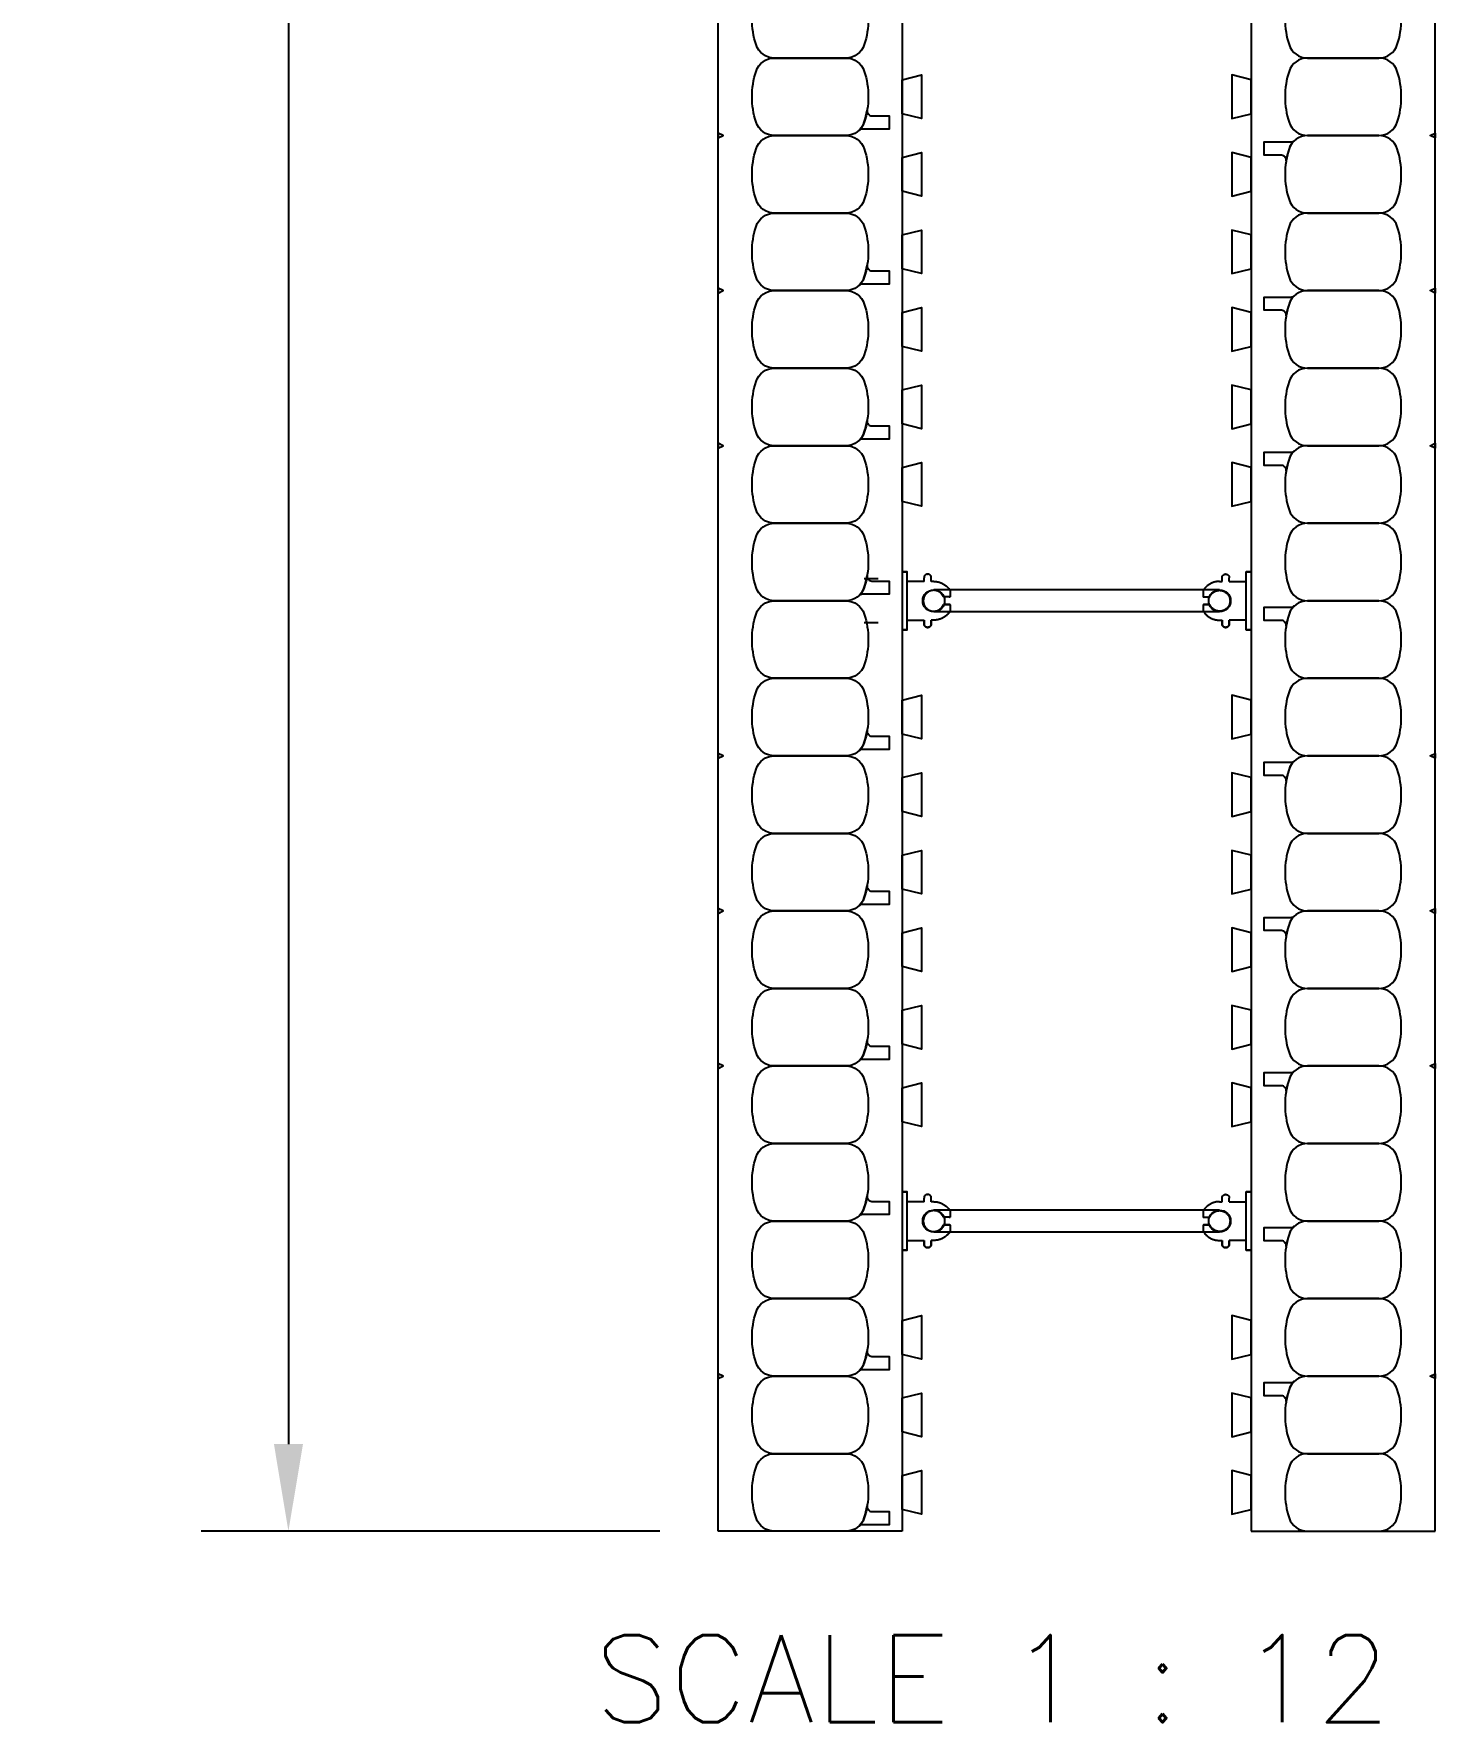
# Model space of a CAD drawing. Header units: inches. Extents: x 135 to 240, y 99 to 198.
# Drawn here: x 222.41 to 240.49, y 99.06 to 120.84 of the extents above; entities that cross this region are included whole.
import ezdxf

# ---------------------------------------------------------------- set-up
doc = ezdxf.new("R2010")
doc.units = ezdxf.units.IN
doc.header["$MEASUREMENT"] = 0
for name, color, linetype in [('line25', 2, 'Continuous'), ('LINE50', 5, 'Continuous'), ('LINE9', 9, 'Continuous'), ('TEXT', 4, 'Continuous')]:
    doc.layers.add(name, color=color, linetype=linetype)
doc.styles.add('DIM', font='romans.shx', dxfattribs={"width": 0.7})
doc.styles.add('ROMANS', font='romans.shx', dxfattribs={"height": 0.75})
doc.dimstyles.new('ext_12', dxfattribs={"dimscale": 12, "dimtxt": 0.09375, "dimasz": 0.09375, "dimexe": 0.09375, "dimexo": 0.0625, "dimgap": 0.0625, "dimtad": 1, "dimdec": 4, "dimzin": 2, "dimdsep": 46, "dimlunit": 4, "dimtxsty": 'DIM', "dimcen": 0.09, "dimdle": 0.09375, "dimclrt": 4, "dimadec": 0, "dimazin": 0, "dimtfac": 1, "dimtdec": 4, "dimtmove": 2, "dimatfit": 3, "dimfxl": 0, "dimfrac": 2, "dimtolj": 1, "dimtzin": 0, "dimarcsym": 0})

# ---------------------------------------------------------------- blocks, each defined once
blk = doc.blocks.new('WEB_4_CENTRE_TOP')
for p, q in [((3.688, 0.141), (0, 0.141)), ((3.688, -0.141), (0, -0.141))]:
    blk.add_line(p, q)
for centre in [(0, 0), (3.688, 0)]:
    blk.add_circle(centre, 0.141)
blk = doc.blocks.new('*D9')
at = {"layer": 'Defpoints', "color": 0}
for p in [(231.24, 197.528), (225.698, 101.528), (231.24, 101.528)]:
    blk.add_point(p, dxfattribs=at)
at = {"layer": 'TEXT', "color": 0, "lineweight": -2}
for p, q in [((230.49, 197.528), (224.573, 197.528)), ((225.698, 196.403), (225.698, 102.653)), ((230.49, 101.528), (224.573, 101.528))]:
    blk.add_line(p, q, dxfattribs=at)
at = {"layer": 'TEXT', "color": 0}
for points in [[(225.511, 196.403), (225.886, 196.403), (225.698, 197.528)], [(225.511, 102.653), (225.886, 102.653), (225.698, 101.528)]]:
    blk.add_solid(points, dxfattribs=at)
at = {"layer": 'TEXT', "color": 4, "insert": (224.091, 149.528), "char_height": 1.125, "attachment_point": 5, "rotation": 90, "style": 'DIM'}
blk.add_mtext('\\A1;96" (2440mm)', dxfattribs=at)
blk = doc.blocks.new('Connector')
blk.add_point((0.271, 0))
at = {"layer": 'LINE9'}
for p, q in [((0, 0.375), (0, -0.375)), ((0.062, -0.375), (0.062, 0.375)), ((0.281, 0.25), (0.062, 0.25))]:
    blk.add_line(p, q, dxfattribs=at)
for points, weights in [([(0.007, 0.375), (0.004, 0.375), (0, 0.375)], [1, 0.972587069138, 0.950305488115]), ([(0.327, 0.343), (0.308, 0.343), (0.281, 0.317), (0.281, 0.297)], [1, 0.85355339, 0.85355339, 1]), ([(0.328, 0.343), (0.327, 0.343), (0.327, 0.343)], [1, 0.70710678, 1]), ([(0.375, 0.297), (0.375, 0.317), (0.348, 0.343), (0.329, 0.343)], [1, 0.85355339, 0.85355339, 1]), ([(0.406, 0.25), (0.546, 0.25), (0.619, 0.131)], [0.958404415409, 0.794674173519, 0.864651571113]), ([(0.619, 0.052), (0.612, 0.049), (0.604, 0.049)], [0.83615024178, 0.892081430621, 1]), ([(0.619, -0.131), (0.546, -0.25), (0.406, -0.25)], [0.864651574428, 0.794674169686, 0.958404415195]), ([(0.604, -0.049), (0.612, -0.049), (0.619, -0.052)], [1, 0.89208144177, 0.836150253337]), ([(0, -0.375), (0.004, -0.375), (0.007, -0.375)], [0.950305488115, 0.972587069138, 1]), ([(0.281, -0.297), (0.281, -0.317), (0.308, -0.343), (0.327, -0.343)], [1, 0.85355339, 0.85355339, 1]), ([(0.327, -0.343), (0.281, -0.343), (0.281, -0.297)], [1, 0.70710678, 1]), ([(0.329, -0.343), (0.348, -0.343), (0.375, -0.317), (0.375, -0.297)], [1, 0.85355339, 0.85355339, 1]), ([(0.375, -0.297), (0.375, -0.343), (0.329, -0.343)], [1, 0.70710678, 1])]:
    blk.add_rational_spline(points, weights, degree=2, dxfattribs=at)
for points, degree in [([(0, 0.375), (0.002, 0.375), (0.005, 0.375), (0.007, 0.375)], 3), ([(0.007, 0.375), (0.021, 0.375), (0.051, 0.375), (0.062, 0.375), (0.062, 0.375)], 3), ([(0.281, 0.25), (0.281, 0.297)], 1), ([(0.327, 0.343), (0.327, 0.343), (0.328, 0.343), (0.328, 0.343)], 3), ([(0.328, 0.343), (0.329, 0.343), (0.329, 0.343), (0.329, 0.343)], 3), ([(0.375, 0.25), (0.375, 0.297)], 1), ([(0.406, 0.25), (0.375, 0.25)], 1), ([(0.406, 0.25), (0.406, 0.25)], 1), ([(0.406, 0.25), (0.406, 0.25)], 1), ([(0.406, 0.25), (0.406, 0.25)], 1), ([(0.406, 0.25), (0.406, 0.25)], 1), ([(0.406, 0.25), (0.406, 0.25)], 1), ([(0.406, 0.25), (0.406, 0.25)], 1), ([(0.406, 0.25), (0.406, 0.25)], 1), ([(0.406, 0.25), (0.406, 0.25)], 1), ([(0.406, 0.25), (0.406, 0.25)], 1), ([(0.406, 0.25), (0.406, 0.25)], 1), ([(0.406, 0.25), (0.406, 0.25)], 1), ([(0.406, 0.25), (0.406, 0.25)], 1), ([(0.406, 0.25), (0.406, 0.25)], 1), ([(0.406, 0.25), (0.406, 0.25)], 1), ([(0.406, 0.25), (0.406, 0.25)], 1), ([(0.406, 0.25), (0.406, 0.25)], 1), ([(0.406, 0.25), (0.406, 0.25)], 1), ([(0.406, 0.25), (0.406, 0.25)], 1), ([(0.406, 0.25), (0.406, 0.25)], 1), ([(0.406, 0.25), (0.406, 0.25)], 1), ([(0.406, 0.25), (0.406, 0.25)], 1), ([(0.406, 0.25), (0.406, 0.25)], 1), ([(0.406, 0.25), (0.406, 0.25)], 1), ([(0.406, 0.25), (0.406, 0.25)], 1), ([(0.604, 0.049), (0.532, 0.049)], 1), ([(0.532, 0.049), (0.532, 0.049)], 1), ([(0.532, 0.049), (0.532, 0.049)], 1), ([(0.532, 0.049), (0.532, 0.049)], 1), ([(0.532, 0.049), (0.532, 0.049)], 1), ([(0.532, 0.049), (0.532, 0.049)], 1), ([(0.532, 0.049), (0.532, 0.049)], 1), ([(0.532, 0.049), (0.532, 0.049)], 1), ([(0.532, 0.049), (0.532, 0.049)], 1), ([(0.532, 0.049), (0.532, 0.049)], 1), ([(0.532, 0.049), (0.532, 0.049)], 1), ([(0.604, 0.049), (0.609, 0.049), (0.614, 0.05), (0.619, 0.052)], 3), ([(0.604, 0.049), (0.604, 0.049)], 1), ([(0.604, 0.049), (0.604, 0.049)], 1), ([(0.604, 0.049), (0.604, 0.049)], 1), ([(0.604, 0.049), (0.604, 0.049)], 1), ([(0.619, 0.131), (0.619, 0.052)], 1), ([(0.619, 0.131), (0.619, 0.131)], 1), ([(0.619, 0.131), (0.619, 0.131)], 1), ([(0.619, 0.131), (0.619, 0.131)], 1), ([(0.619, 0.131), (0.619, 0.131)], 1), ([(0.532, -0.049), (0.604, -0.049)], 1), ([(0.604, -0.049), (0.58, -0.049), (0.556, -0.049), (0.532, -0.049)], 3), ([(0.532, -0.049), (0.532, -0.049)], 1), ([(0.532, -0.049), (0.532, -0.049)], 1), ([(0.532, -0.049), (0.532, -0.049)], 1), ([(0.532, -0.049), (0.532, -0.049)], 1), ([(0.619, -0.052), (0.614, -0.05), (0.609, -0.049), (0.604, -0.049)], 3), ([(0.604, -0.049), (0.604, -0.049)], 1), ([(0.604, -0.049), (0.604, -0.049)], 1), ([(0.604, -0.049), (0.604, -0.049)], 1), ([(0.604, -0.049), (0.604, -0.049)], 1), ([(0.604, -0.049), (0.604, -0.049)], 1), ([(0.604, -0.049), (0.604, -0.049)], 1), ([(0.604, -0.049), (0.604, -0.049)], 1), ([(0.604, -0.049), (0.604, -0.049)], 1), ([(0.619, -0.052), (0.619, -0.131)], 1), ([(0.619, -0.131), (0.619, -0.131)], 1), ([(0.619, -0.131), (0.619, -0.131)], 1), ([(0.619, -0.131), (0.619, -0.131)], 1), ([(0.619, -0.131), (0.619, -0.131)], 1), ([(0.007, -0.375), (0.005, -0.375), (0.002, -0.375), (0, -0.375)], 3), ([(0.062, -0.375), (0.062, -0.375), (0.051, -0.375), (0.021, -0.375), (0.007, -0.375)], 3), ([(0.062, -0.25), (0.281, -0.25)], 1), ([(0.281, -0.297), (0.281, -0.25)], 1), ([(0.281, -0.25), (0.281, -0.297)], 1), ([(0.328, -0.343), (0.328, -0.343), (0.327, -0.343), (0.327, -0.343)], 3), ([(0.329, -0.343), (0.329, -0.343), (0.329, -0.343), (0.328, -0.343)], 3), ([(0.375, -0.25), (0.375, -0.297)], 1), ([(0.375, -0.297), (0.375, -0.25)], 1), ([(0.406, -0.25), (0.375, -0.25)], 1), ([(0.406, -0.25), (0.406, -0.25)], 1), ([(0.406, -0.25), (0.406, -0.25)], 1), ([(0.406, -0.25), (0.406, -0.25)], 1), ([(0.406, -0.25), (0.406, -0.25)], 1), ([(0.406, -0.25), (0.406, -0.25)], 1), ([(0.406, -0.25), (0.406, -0.25)], 1), ([(0.406, -0.25), (0.406, -0.25)], 1), ([(0.406, -0.25), (0.406, -0.25)], 1), ([(0.406, -0.25), (0.406, -0.25)], 1), ([(0.406, -0.25), (0.406, -0.25)], 1), ([(0.406, -0.25), (0.406, -0.25)], 1)]:
    blk.add_open_spline(points, degree=degree, dxfattribs=at)
for points, weights, knots in [([(0.062, 0.375), (0.062, 0.375), (0.046, 0.375), (0.03, 0.375), (0.007, 0.375)], [0.868718858569, 0.861102746415, 1, 0.861102734288, 0.868718859898], [0, 0, 0, 0.5, 0.5, 1, 1, 1]), ([(0.532, 0.049), (0.472, 0.203), (0.333, 0.113), (0.157, 0), (0.333, -0.113), (0.472, -0.203), (0.532, -0.049)], [0.899508922286, 0.599718215298, 1, 0.54226024, 1, 0.599718224335, 0.899508908749], [0, 0, 0, 0.318112, 0.318112, 0.681888, 0.681888, 1, 1, 1]), ([(0.007, -0.375), (0.03, -0.375), (0.046, -0.375), (0.062, -0.375), (0.062, -0.375)], [0.868718859319, 0.861102739573, 1, 0.861102742958, 0.868718858948], [0, 0, 0, 0.5, 0.5, 1, 1, 1])]:
    blk.add_rational_spline(points, weights, degree=2, knots=knots, dxfattribs=at)

msp = doc.modelspace()

# ---------------------------------------------------------------- linework, layer by layer
at = {"layer": 'line25'}
for p, q in [((233.61515, 169.15319), (233.61515, 101.52819)), ((238.11515, 169.15319), (238.11515, 101.52819))]:
    msp.add_line(p, q, dxfattribs=at)
for points in [[(233.61515, 120.24703), (233.86515, 120.30936), (233.86515, 119.74703), (233.61515, 119.80936)], [(238.11515, 120.24703), (237.86515, 120.30936), (237.86515, 119.74703), (238.11515, 119.80936)], [(233.61515, 119.24703), (233.86515, 119.30936), (233.86515, 118.74703), (233.61515, 118.80936)], [(238.11515, 119.24703), (237.86515, 119.30936), (237.86515, 118.74703), (238.11515, 118.80936)], [(233.61515, 118.24703), (233.86515, 118.30936), (233.86515, 117.74703), (233.61515, 117.80936)], [(238.11515, 118.24703), (237.86515, 118.30936), (237.86515, 117.74703), (238.11515, 117.80936)], [(233.61515, 117.24703), (233.86515, 117.30936), (233.86515, 116.74703), (233.61515, 116.80936)], [(238.11515, 117.24703), (237.86515, 117.30936), (237.86515, 116.74703), (238.11515, 116.80936)], [(233.61515, 116.24703), (233.86515, 116.30936), (233.86515, 115.74703), (233.61515, 115.80936)], [(238.11515, 116.24703), (237.86515, 116.30936), (237.86515, 115.74703), (238.11515, 115.80936)], [(233.61515, 115.24703), (233.86515, 115.30936), (233.86515, 114.74703), (233.61515, 114.80936)], [(238.11515, 115.24703), (237.86515, 115.30936), (237.86515, 114.74703), (238.11515, 114.80936)], [(233.61515, 112.24703), (233.86515, 112.30936), (233.86515, 111.74703), (233.61515, 111.80936)], [(238.11515, 112.24703), (237.86515, 112.30936), (237.86515, 111.74703), (238.11515, 111.80936)], [(233.61515, 111.24703), (233.86515, 111.30936), (233.86515, 110.74703), (233.61515, 110.80936)], [(238.11515, 111.24703), (237.86515, 111.30936), (237.86515, 110.74703), (238.11515, 110.80936)], [(233.61515, 110.24703), (233.86515, 110.30936), (233.86515, 109.74703), (233.61515, 109.80936)], [(238.11515, 110.24703), (237.86515, 110.30936), (237.86515, 109.74703), (238.11515, 109.80936)], [(233.61515, 109.24703), (233.86515, 109.30936), (233.86515, 108.74703), (233.61515, 108.80936)], [(238.11515, 109.24703), (237.86515, 109.30936), (237.86515, 108.74703), (238.11515, 108.80936)], [(233.61515, 108.24703), (233.86515, 108.30936), (233.86515, 107.74703), (233.61515, 107.80936)], [(238.11515, 108.24703), (237.86515, 108.30936), (237.86515, 107.74703), (238.11515, 107.80936)], [(233.61515, 107.24703), (233.86515, 107.30936), (233.86515, 106.74703), (233.61515, 106.80936)], [(238.11515, 107.24703), (237.86515, 107.30936), (237.86515, 106.74703), (238.11515, 106.80936)], [(233.61515, 104.24703), (233.86515, 104.30936), (233.86515, 103.74703), (233.61515, 103.80936)], [(238.11515, 104.24703), (237.86515, 104.30936), (237.86515, 103.74703), (238.11515, 103.80936)], [(233.61515, 103.24703), (233.86515, 103.30936), (233.86515, 102.74703), (233.61515, 102.80936)], [(238.11515, 103.24703), (237.86515, 103.30936), (237.86515, 102.74703), (238.11515, 102.80936)], [(233.61515, 102.24703), (233.86515, 102.30936), (233.86515, 101.74703), (233.61515, 101.80936)], [(238.11515, 102.24703), (237.86515, 102.30936), (237.86515, 101.74703), (238.11515, 101.80936)]]:
    msp.add_lwpolyline(points, close=True, dxfattribs=at)
at = {"layer": 'LINE50'}
for p, q in [((231.24015, 101.52819), (231.24015, 171.49694)), ((240.49015, 101.52819), (240.49015, 171.49694)), ((233.61515, 101.52819), (231.24015, 101.52819)), ((238.11515, 101.52819), (240.49015, 101.52819))]:
    msp.add_line(p, q, dxfattribs=at)
at = {"layer": 'LINE9'}
for p, q in [((233.30525, 113.8107), (233.12225, 113.8107)), ((233.30525, 113.24568), (233.12225, 113.24568))]:
    msp.add_line(p, q, dxfattribs=at)
for points in [[(233.12611, 121.35512, -0.15767078), (233.12611, 120.70127, -0.32530463), (232.88824, 120.52819), (231.96707, 120.52819, -0.32530463), (231.7292, 120.70127, -0.15767078), (231.7292, 121.35512, -0.32530463), (231.96707, 121.52819), (232.88824, 121.52819, -0.32530463)], [(238.6042, 121.35512, 0.15767078), (238.6042, 120.70127, 0.32530463), (238.84207, 120.52819), (239.76324, 120.52819, 0.32530463), (240.00111, 120.70127, 0.15767078), (240.00111, 121.35512, 0.32530463), (239.76324, 121.52819), (238.84207, 121.52819, 0.32530463)], [(233.12611, 120.35512, -0.15767078), (233.12611, 119.70127, -0.32530463), (232.88824, 119.52819), (231.96707, 119.52819, -0.32530463), (231.7292, 119.70127, -0.15767078), (231.7292, 120.35512, -0.32530463), (231.96707, 120.52819), (232.88824, 120.52819, -0.32530463)], [(238.6042, 120.35512, 0.15767078), (238.6042, 119.70127, 0.32530463), (238.84207, 119.52819), (239.76324, 119.52819, 0.32530463), (240.00111, 119.70127, 0.15767078), (240.00111, 120.35512, 0.32530463), (239.76324, 120.52819), (238.84207, 120.52819, 0.32530463)], [(233.12611, 119.70127, 0.0372667), (233.16344, 119.85497, 0.46303561), (233.2251, 119.78228), (233.4467, 119.78228), (233.4467, 119.61144), (233.10061, 119.61144, 0.18900236), (233.05813, 119.59479, 0.12840736)], [(233.12611, 119.35512, -0.15767078), (233.12611, 118.70127, -0.32530463), (232.88824, 118.52819), (231.96707, 118.52819, -0.32530463), (231.7292, 118.70127, -0.15767078), (231.7292, 119.35512, -0.32530463), (231.96707, 119.52819), (232.88824, 119.52819, -0.32530463)], [(238.6042, 119.35512, 0.0372667), (238.56687, 119.20142, 0.46303561), (238.50521, 119.27411), (238.28361, 119.27411), (238.28361, 119.44494), (238.6297, 119.44494, 0.18900236), (238.67217, 119.46159, 0.12840736)], [(238.6042, 119.35512, 0.15767078), (238.6042, 118.70127, 0.32530463), (238.84207, 118.52819), (239.76324, 118.52819, 0.32530463), (240.00111, 118.70127, 0.15767078), (240.00111, 119.35512, 0.32530463), (239.76324, 119.52819), (238.84207, 119.52819, 0.32530463)], [(233.12611, 118.35512, -0.15767078), (233.12611, 117.70127, -0.32530463), (232.88824, 117.52819), (231.96707, 117.52819, -0.32530463), (231.7292, 117.70127, -0.15767078), (231.7292, 118.35512, -0.32530463), (231.96707, 118.52819), (232.88824, 118.52819, -0.32530463)], [(238.6042, 118.35512, 0.15767078), (238.6042, 117.70127, 0.32530463), (238.84207, 117.52819), (239.76324, 117.52819, 0.32530463), (240.00111, 117.70127, 0.15767078), (240.00111, 118.35512, 0.32530463), (239.76324, 118.52819), (238.84207, 118.52819, 0.32530463)], [(233.12611, 117.70127, 0.0372667), (233.16344, 117.85497, 0.46303561), (233.2251, 117.78228), (233.4467, 117.78228), (233.4467, 117.61144), (233.10061, 117.61144, 0.18900236), (233.05813, 117.59479, 0.12840736)], [(233.12611, 117.35512, -0.15767078), (233.12611, 116.70127, -0.32530463), (232.88824, 116.52819), (231.96707, 116.52819, -0.32530463), (231.7292, 116.70127, -0.15767078), (231.7292, 117.35512, -0.32530463), (231.96707, 117.52819), (232.88824, 117.52819, -0.32530463)], [(238.6042, 117.35512, 0.0372667), (238.56687, 117.20142, 0.46303561), (238.50521, 117.27411), (238.28361, 117.27411), (238.28361, 117.44494), (238.6297, 117.44494, 0.18900236), (238.67217, 117.46159, 0.12840736)], [(238.6042, 117.35512, 0.15767078), (238.6042, 116.70127, 0.32530463), (238.84207, 116.52819), (239.76324, 116.52819, 0.32530463), (240.00111, 116.70127, 0.15767078), (240.00111, 117.35512, 0.32530463), (239.76324, 117.52819), (238.84207, 117.52819, 0.32530463)], [(233.12611, 116.35512, -0.15767078), (233.12611, 115.70127, -0.32530463), (232.88824, 115.52819), (231.96707, 115.52819, -0.32530463), (231.7292, 115.70127, -0.15767078), (231.7292, 116.35512, -0.32530463), (231.96707, 116.52819), (232.88824, 116.52819, -0.32530463)], [(238.6042, 116.35512, 0.15767078), (238.6042, 115.70127, 0.32530463), (238.84207, 115.52819), (239.76324, 115.52819, 0.32530463), (240.00111, 115.70127, 0.15767078), (240.00111, 116.35512, 0.32530463), (239.76324, 116.52819), (238.84207, 116.52819, 0.32530463)], [(233.12611, 115.70127, 0.0372667), (233.16344, 115.85497, 0.46303561), (233.2251, 115.78228), (233.4467, 115.78228), (233.4467, 115.61144), (233.10061, 115.61144, 0.18900236), (233.05813, 115.59479, 0.12840736)], [(233.12611, 115.35512, -0.15767078), (233.12611, 114.70127, -0.32530463), (232.88824, 114.52819), (231.96707, 114.52819, -0.32530463), (231.7292, 114.70127, -0.15767078), (231.7292, 115.35512, -0.32530463), (231.96707, 115.52819), (232.88824, 115.52819, -0.32530463)], [(238.6042, 115.35512, 0.0372667), (238.56687, 115.20142, 0.46303561), (238.50521, 115.27411), (238.28361, 115.27411), (238.28361, 115.44494), (238.6297, 115.44494, 0.18900236), (238.67217, 115.46159, 0.12840736)], [(238.6042, 115.35512, 0.15767078), (238.6042, 114.70127, 0.32530463), (238.84207, 114.52819), (239.76324, 114.52819, 0.32530463), (240.00111, 114.70127, 0.15767078), (240.00111, 115.35512, 0.32530463), (239.76324, 115.52819), (238.84207, 115.52819, 0.32530463)], [(233.12611, 114.35512, -0.15767078), (233.12611, 113.70127, -0.32530463), (232.88824, 113.52819), (231.96707, 113.52819, -0.32530463), (231.7292, 113.70127, -0.15767078), (231.7292, 114.35512, -0.32530463), (231.96707, 114.52819), (232.88824, 114.52819, -0.32530463)], [(238.6042, 114.35512, 0.15767078), (238.6042, 113.70127, 0.32530463), (238.84207, 113.52819), (239.76324, 113.52819, 0.32530463), (240.00111, 113.70127, 0.15767078), (240.00111, 114.35512, 0.32530463), (239.76324, 114.52819), (238.84207, 114.52819, 0.32530463)], [(233.12611, 113.70127, 0.0372667), (233.16344, 113.85497, 0.46303561), (233.2251, 113.78228), (233.4467, 113.78228), (233.4467, 113.61144), (233.10061, 113.61144, 0.18900236), (233.05813, 113.59479, 0.12840736)], [(233.12611, 113.35512, -0.15767078), (233.12611, 112.70127, -0.32530463), (232.88824, 112.52819), (231.96707, 112.52819, -0.32530463), (231.7292, 112.70127, -0.15767078), (231.7292, 113.35512, -0.32530463), (231.96707, 113.52819), (232.88824, 113.52819, -0.32530463)], [(238.6042, 113.35512, 0.0372667), (238.56687, 113.20142, 0.46303561), (238.50521, 113.27411), (238.28361, 113.27411), (238.28361, 113.44494), (238.6297, 113.44494, 0.18900236), (238.67217, 113.46159, 0.12840736)], [(238.6042, 113.35512, 0.15767078), (238.6042, 112.70127, 0.32530463), (238.84207, 112.52819), (239.76324, 112.52819, 0.32530463), (240.00111, 112.70127, 0.15767078), (240.00111, 113.35512, 0.32530463), (239.76324, 113.52819), (238.84207, 113.52819, 0.32530463)], [(233.12611, 112.35512, -0.15767078), (233.12611, 111.70127, -0.32530463), (232.88824, 111.52819), (231.96707, 111.52819, -0.32530463), (231.7292, 111.70127, -0.15767078), (231.7292, 112.35512, -0.32530463), (231.96707, 112.52819), (232.88824, 112.52819, -0.32530463)], [(238.6042, 112.35512, 0.15767078), (238.6042, 111.70127, 0.32530463), (238.84207, 111.52819), (239.76324, 111.52819, 0.32530463), (240.00111, 111.70127, 0.15767078), (240.00111, 112.35512, 0.32530463), (239.76324, 112.52819), (238.84207, 112.52819, 0.32530463)], [(233.12611, 111.70127, 0.0372667), (233.16344, 111.85497, 0.46303561), (233.2251, 111.78228), (233.4467, 111.78228), (233.4467, 111.61144), (233.10061, 111.61144, 0.18900236), (233.05813, 111.59479, 0.12840736)], [(233.12611, 111.35512, -0.15767078), (233.12611, 110.70127, -0.32530463), (232.88824, 110.52819), (231.96707, 110.52819, -0.32530463), (231.7292, 110.70127, -0.15767078), (231.7292, 111.35512, -0.32530463), (231.96707, 111.52819), (232.88824, 111.52819, -0.32530463)], [(238.6042, 111.35512, 0.15767078), (238.6042, 110.70127, 0.32530463), (238.84207, 110.52819), (239.76324, 110.52819, 0.32530463), (240.00111, 110.70127, 0.15767078), (240.00111, 111.35512, 0.32530463), (239.76324, 111.52819), (238.84207, 111.52819, 0.32530463)], [(238.6042, 111.35512, 0.0372667), (238.56687, 111.20142, 0.46303561), (238.50521, 111.27411), (238.28361, 111.27411), (238.28361, 111.44494), (238.6297, 111.44494, 0.18900236), (238.67217, 111.46159, 0.12840736)], [(233.12611, 110.35512, -0.15767078), (233.12611, 109.70127, -0.32530463), (232.88824, 109.52819), (231.96707, 109.52819, -0.32530463), (231.7292, 109.70127, -0.15767078), (231.7292, 110.35512, -0.32530463), (231.96707, 110.52819), (232.88824, 110.52819, -0.32530463)], [(238.6042, 110.35512, 0.15767078), (238.6042, 109.70127, 0.32530463), (238.84207, 109.52819), (239.76324, 109.52819, 0.32530463), (240.00111, 109.70127, 0.15767078), (240.00111, 110.35512, 0.32530463), (239.76324, 110.52819), (238.84207, 110.52819, 0.32530463)], [(233.12611, 109.70127, 0.0372667), (233.16344, 109.85497, 0.46303561), (233.2251, 109.78228), (233.4467, 109.78228), (233.4467, 109.61144), (233.10061, 109.61144, 0.18900236), (233.05813, 109.59479, 0.12840736)], [(233.12611, 109.35512, -0.15767078), (233.12611, 108.70127, -0.32530463), (232.88824, 108.52819), (231.96707, 108.52819, -0.32530463), (231.7292, 108.70127, -0.15767078), (231.7292, 109.35512, -0.32530463), (231.96707, 109.52819), (232.88824, 109.52819, -0.32530463)], [(238.6042, 109.35512, 0.0372667), (238.56687, 109.20142, 0.46303561), (238.50521, 109.27411), (238.28361, 109.27411), (238.28361, 109.44494), (238.6297, 109.44494, 0.18900236), (238.67217, 109.46159, 0.12840736)], [(238.6042, 109.35512, 0.15767078), (238.6042, 108.70127, 0.32530463), (238.84207, 108.52819), (239.76324, 108.52819, 0.32530463), (240.00111, 108.70127, 0.15767078), (240.00111, 109.35512, 0.32530463), (239.76324, 109.52819), (238.84207, 109.52819, 0.32530463)], [(233.12611, 108.35512, -0.15767078), (233.12611, 107.70127, -0.32530463), (232.88824, 107.52819), (231.96707, 107.52819, -0.32530463), (231.7292, 107.70127, -0.15767078), (231.7292, 108.35512, -0.32530463), (231.96707, 108.52819), (232.88824, 108.52819, -0.32530463)], [(238.6042, 108.35512, 0.15767078), (238.6042, 107.70127, 0.32530463), (238.84207, 107.52819), (239.76324, 107.52819, 0.32530463), (240.00111, 107.70127, 0.15767078), (240.00111, 108.35512, 0.32530463), (239.76324, 108.52819), (238.84207, 108.52819, 0.32530463)], [(233.12611, 107.70127, 0.0372667), (233.16344, 107.85497, 0.46303561), (233.2251, 107.78228), (233.4467, 107.78228), (233.4467, 107.61144), (233.10061, 107.61144, 0.18900236), (233.05813, 107.59479, 0.12840736)], [(233.12611, 107.35512, -0.15767078), (233.12611, 106.70127, -0.32530463), (232.88824, 106.52819), (231.96707, 106.52819, -0.32530463), (231.7292, 106.70127, -0.15767078), (231.7292, 107.35512, -0.32530463), (231.96707, 107.52819), (232.88824, 107.52819, -0.32530463)], [(238.6042, 107.35512, 0.0372667), (238.56687, 107.20142, 0.46303561), (238.50521, 107.27411), (238.28361, 107.27411), (238.28361, 107.44494), (238.6297, 107.44494, 0.18900236), (238.67217, 107.46159, 0.12840736)], [(238.6042, 107.35512, 0.15767078), (238.6042, 106.70127, 0.32530463), (238.84207, 106.52819), (239.76324, 106.52819, 0.32530463), (240.00111, 106.70127, 0.15767078), (240.00111, 107.35512, 0.32530463), (239.76324, 107.52819), (238.84207, 107.52819, 0.32530463)], [(233.12611, 106.35512, -0.15767078), (233.12611, 105.70127, -0.32530463), (232.88824, 105.52819), (231.96707, 105.52819, -0.32530463), (231.7292, 105.70127, -0.15767078), (231.7292, 106.35512, -0.32530463), (231.96707, 106.52819), (232.88824, 106.52819, -0.32530463)], [(238.6042, 106.35512, 0.15767078), (238.6042, 105.70127, 0.32530463), (238.84207, 105.52819), (239.76324, 105.52819, 0.32530463), (240.00111, 105.70127, 0.15767078), (240.00111, 106.35512, 0.32530463), (239.76324, 106.52819), (238.84207, 106.52819, 0.32530463)], [(233.12611, 105.70127, 0.0372667), (233.16344, 105.85497, 0.46303561), (233.2251, 105.78228), (233.4467, 105.78228), (233.4467, 105.61144), (233.10061, 105.61144, 0.18900236), (233.05813, 105.59479, 0.12840736)], [(233.12611, 105.35512, -0.15767078), (233.12611, 104.70127, -0.32530463), (232.88824, 104.52819), (231.96707, 104.52819, -0.32530463), (231.7292, 104.70127, -0.15767078), (231.7292, 105.35512, -0.32530463), (231.96707, 105.52819), (232.88824, 105.52819, -0.32530463)], [(238.6042, 105.35512, 0.0372667), (238.56687, 105.20142, 0.46303561), (238.50521, 105.27411), (238.28361, 105.27411), (238.28361, 105.44494), (238.6297, 105.44494, 0.18900236), (238.67217, 105.46159, 0.12840736)], [(238.6042, 105.35512, 0.15767078), (238.6042, 104.70127, 0.32530463), (238.84207, 104.52819), (239.76324, 104.52819, 0.32530463), (240.00111, 104.70127, 0.15767078), (240.00111, 105.35512, 0.32530463), (239.76324, 105.52819), (238.84207, 105.52819, 0.32530463)], [(233.12611, 104.35512, -0.15767078), (233.12611, 103.70127, -0.32530463), (232.88824, 103.52819), (231.96707, 103.52819, -0.32530463), (231.7292, 103.70127, -0.15767078), (231.7292, 104.35512, -0.32530463), (231.96707, 104.52819), (232.88824, 104.52819, -0.32530463)], [(238.6042, 104.35512, 0.15767078), (238.6042, 103.70127, 0.32530463), (238.84207, 103.52819), (239.76324, 103.52819, 0.32530463), (240.00111, 103.70127, 0.15767078), (240.00111, 104.35512, 0.32530463), (239.76324, 104.52819), (238.84207, 104.52819, 0.32530463)], [(233.12611, 103.70127, 0.0372667), (233.16344, 103.85497, 0.46303561), (233.2251, 103.78228), (233.4467, 103.78228), (233.4467, 103.61144), (233.10061, 103.61144, 0.18900236), (233.05813, 103.59479, 0.12840736)], [(233.12611, 103.35512, -0.15767078), (233.12611, 102.70127, -0.32530463), (232.88824, 102.52819), (231.96707, 102.52819, -0.32530463), (231.7292, 102.70127, -0.15767078), (231.7292, 103.35512, -0.32530463), (231.96707, 103.52819), (232.88824, 103.52819, -0.32530463)], [(238.6042, 103.35512, 0.0372667), (238.56687, 103.20142, 0.46303561), (238.50521, 103.27411), (238.28361, 103.27411), (238.28361, 103.44494), (238.6297, 103.44494, 0.18900236), (238.67217, 103.46159, 0.12840736)], [(238.6042, 103.35512, 0.15767078), (238.6042, 102.70127, 0.32530463), (238.84207, 102.52819), (239.76324, 102.52819, 0.32530463), (240.00111, 102.70127, 0.15767078), (240.00111, 103.35512, 0.32530463), (239.76324, 103.52819), (238.84207, 103.52819, 0.32530463)], [(233.12611, 102.35512, -0.15767078), (233.12611, 101.70127, -0.32530463), (232.88824, 101.52819), (231.96707, 101.52819, -0.32530463), (231.7292, 101.70127, -0.15767078), (231.7292, 102.35512, -0.32530463), (231.96707, 102.52819), (232.88824, 102.52819, -0.32530463)], [(238.6042, 102.35512, 0.15767078), (238.6042, 101.70127, 0.32530463), (238.84207, 101.52819), (239.76324, 101.52819, 0.32530463), (240.00111, 101.70127, 0.15767078), (240.00111, 102.35512, 0.32530463), (239.76324, 102.52819), (238.84207, 102.52819, 0.32530463)], [(233.12611, 101.70127, 0.0372667), (233.16344, 101.85497, 0.46303561), (233.2251, 101.78228), (233.4467, 101.78228), (233.4467, 101.61144), (233.10061, 101.61144, 0.18900236), (233.05813, 101.59479, 0.12840736)]]:
    msp.add_lwpolyline(points, format="xyb", close=True, dxfattribs=at)
for points in [[(231.24015, 119.49694), (231.30464, 119.52819), (231.24015, 119.55944)], [(240.49015, 119.49694), (240.42567, 119.52819), (240.49015, 119.55944)], [(231.24015, 117.49694), (231.30464, 117.52819), (231.24015, 117.55944)], [(240.49015, 117.49694), (240.42567, 117.52819), (240.49015, 117.55944)], [(231.24015, 115.49694), (231.30464, 115.52819), (231.24015, 115.55944)], [(240.49015, 115.49694), (240.42567, 115.52819), (240.49015, 115.55944)], [(231.24015, 111.49694), (231.30464, 111.52819), (231.24015, 111.55944)], [(240.49015, 111.49694), (240.42567, 111.52819), (240.49015, 111.55944)], [(231.24015, 109.49694), (231.30464, 109.52819), (231.24015, 109.55944)], [(240.49015, 109.49694), (240.42567, 109.52819), (240.49015, 109.55944)], [(231.24015, 107.49694), (231.30464, 107.52819), (231.24015, 107.55944)], [(240.49015, 107.49694), (240.42567, 107.52819), (240.49015, 107.55944)], [(231.24015, 103.49694), (231.30464, 103.52819), (231.24015, 103.55944)], [(240.49015, 103.49694), (240.42567, 103.52819), (240.49015, 103.55944)]]:
    msp.add_lwpolyline(points, close=True, dxfattribs=at)

# ---------------------------------------------------------------- block references
for p in [(233.61515, 113.52819), (233.61515, 105.52819)]:
    msp.add_blockref('Connector', p)
at = {"xscale": -1}
for p in [(238.11515, 113.52819), (238.11515, 105.52819)]:
    msp.add_blockref('Connector', p, dxfattribs=at)
at = {"layer": 'LINE9'}
for p in [(234.02115, 113.52819), (234.02115, 105.52819)]:
    msp.add_blockref('WEB_4_CENTRE_TOP', p, dxfattribs=at)

# ---------------------------------------------------------------- texts
at = {"layer": 'TEXT', "insert": (229.64489, 100.18977), "char_height": 1.125, "width": 25.5011371, "attachment_point": 1, "style": 'ROMANS'}
msp.add_mtext('SCALE 1 : 12', dxfattribs=at)

# ---------------------------------------------------------------- dimensions: what is measured, and where the dimension line sits
at = {"layer": 'TEXT'}
dim = msp.add_linear_dim(base=(225.69808, 101.52819), p1=(231.24015, 197.52819), p2=(231.24015, 101.52819), angle=90, text='96" (2440mm)', dimstyle='ext_12', dxfattribs=at)
dim.commit()
dim.dimension.update_dxf_attribs({"geometry": '*D9', "text_midpoint": (224.09094, 149.52819)})

doc.saveas('drawing.dxf')
